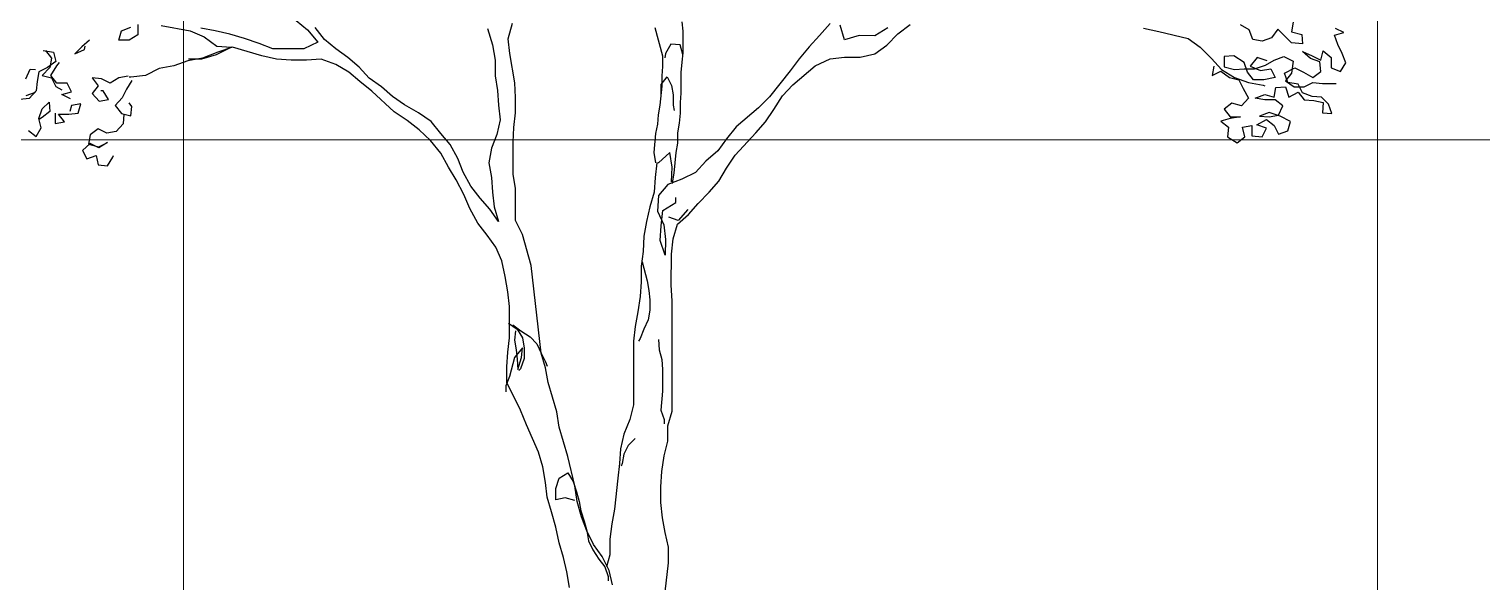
# Model space of a CAD drawing. Header units: millimetres. Extents: x 684983 to 685377, y 990360 to 990509.
# Drawn here: x 685141.719 to 685144.152, y 990443.298 to 990444.224 of the extents above; entities that cross this region are included whole.
import ezdxf

# ---------------------------------------------------------------- set-up
doc = ezdxf.new("R2010")
doc.units = ezdxf.units.MM
doc.layers.add('grid', color=8, linetype='Continuous', lineweight=9)
doc.layers.add('TEAK', color=7, linetype='Continuous')

# ---------------------------------------------------------------- blocks, each defined once
blk = doc.blocks.new('A$C25655A80')
at = {"color": 62}
for p, q in [((-0.5844, 1.1358), (-0.5844, 1.1243)), ((-0.4075, 1.1405), (-0.395, 1.1299)), ((0.6566, 1.1299), (0.647, 1.1357)), ((0.7057, 1.1385), (0.7037, 1.1279)), ((-0.6056, 1.1185), (-0.6027, 1.1291)), ((-0.6027, 1.1291), (-0.5921, 1.133)), ((-0.5844, 1.1243), (-0.594, 1.1185)), ((-0.5584, 1.1348), (-0.5258, 1.129)), ((-0.5258, 1.129), (-0.5104, 1.1223)), ((-0.4979, 1.129), (-0.5142, 1.1319)), ((-0.5104, 1.1223), (-0.496, 1.1117)), ((-0.4815, 1.1252), (-0.4979, 1.129)), ((-0.4652, 1.1203), (-0.4815, 1.1252)), ((-0.4489, 1.1146), (-0.4652, 1.1203)), ((-0.395, 1.1299), (-0.3835, 1.1164)), ((0.002, 1.1007), (-0.0067, 1.1324)), ((0.2048, 1.1188), (0.2, 1.1351)), ((0.2212, 1.1236), (0.2048, 1.1188)), ((0.2385, 1.1235), (0.2212, 1.1236)), ((0.2529, 1.1322), (0.2385, 1.1235)), ((0.6605, 1.1193), (0.6566, 1.1299)), ((0.6816, 1.1212), (0.6711, 1.1174)), ((0.6884, 1.1308), (0.6816, 1.1212)), ((0.7037, 1.1154), (0.6884, 1.1308)), ((0.7037, 1.1279), (0.7153, 1.125)), ((0.7153, 1.125), (0.7162, 1.1145)), ((0.7518, 1.124), (0.7624, 1.1269)), ((0.7556, 1.1135), (0.7518, 1.124)), ((0.7624, 1.1269), (0.7528, 1.1317)), ((-0.6902, 1.1071), (-0.6786, 1.1052)), ((-0.6873, 1.1071), (-0.6806, 1.0984)), ((-0.6786, 1.1052), (-0.6758, 1.0946)), ((-0.6469, 1.1109), (-0.6546, 1.1032)), ((-0.6546, 1.1032), (-0.644, 1.108)), ((-0.6382, 1.1186), (-0.6469, 1.1109)), ((-0.644, 1.108), (-0.6431, 1.1119)), ((-0.594, 1.1185), (-0.6056, 1.1185)), ((-0.4796, 1.1107), (-0.4969, 1.1021)), ((-0.496, 1.1117), (-0.4796, 1.1107)), ((-0.4335, 1.1088), (-0.4489, 1.1146)), ((-0.3989, 1.1087), (-0.4335, 1.1088)), ((-0.3835, 1.1164), (-0.3989, 1.1087)), ((0.0049, 1.1036), (0.0039, 1.0988)), ((0.0106, 1.1141), (0.0049, 1.1036)), ((0.0212, 1.1132), (0.0106, 1.1141)), ((0.0241, 1.1026), (0.0212, 1.1132)), ((0.6711, 1.1174), (0.6605, 1.1193)), ((0.7162, 1.1145), (0.7037, 1.1154)), ((0.7162, 1.1058), (0.7268, 1.101)), ((0.7249, 1.0981), (0.7162, 1.1058)), ((0.7364, 1.0962), (0.7393, 1.1067)), ((0.7393, 1.1067), (0.7479, 1.099)), ((0.7604, 1.1038), (0.7556, 1.1135)), ((0.7643, 1.0933), (0.7604, 1.1038)), ((-0.6854, 1.0879), (-0.695, 1.0831)), ((-0.6825, 1.0879), (-0.6911, 1.0792)), ((-0.6758, 1.0946), (-0.6854, 1.0879)), ((-0.6806, 1.0984), (-0.6825, 1.0879)), ((-0.6815, 1.0792), (-0.6748, 1.0898)), ((-0.6748, 1.0898), (-0.6719, 1.0936)), ((-0.5133, 1.0973), (-0.5277, 1.0973)), ((-0.4969, 1.1021), (-0.5133, 1.0973)), ((0.001, 1.0786), (0.002, 1.0892)), ((0.002, 1.0892), (0.002, 1.1007)), ((0.6172, 1.0896), (0.6153, 1.079)), ((0.6393, 1.1011), (0.6287, 1.1001)), ((0.6287, 1.1001), (0.6287, 1.0886)), ((0.6287, 1.0886), (0.6403, 1.0857)), ((0.6508, 1.0934), (0.6393, 1.1011)), ((0.6547, 1.0828), (0.6508, 1.0934)), ((0.6653, 1.0991), (0.6576, 1.0895)), ((0.6576, 1.0895), (0.6691, 1.0847)), ((0.6624, 1.0866), (0.6749, 1.0905)), ((0.6768, 1.0953), (0.6653, 1.0991)), ((0.6749, 1.0905), (0.6845, 1.0962)), ((0.6845, 1.0962), (0.6951, 1.1001)), ((0.6951, 1.1001), (0.7056, 1.0952)), ((0.696, 1.0818), (0.7076, 1.0875)), ((0.7056, 1.0952), (0.7037, 1.0818)), ((0.7076, 1.0875), (0.7172, 1.0827)), ((0.7354, 1.0942), (0.7249, 1.0981)), ((0.7268, 1.101), (0.7364, 1.0962)), ((0.7364, 1.0837), (0.7354, 1.0942)), ((0.7479, 1.099), (0.7479, 1.0875)), ((0.7479, 1.0875), (0.7585, 1.0837)), ((0.7585, 1.0837), (0.7643, 1.0933)), ((-0.7094, 1.0754), (-0.7046, 1.086)), ((-0.7046, 1.086), (-0.6988, 1.0859)), ((-0.6969, 1.0725), (-0.6979, 1.0619)), ((-0.695, 1.0831), (-0.6969, 1.0725)), ((-0.6911, 1.0792), (-0.6806, 1.0763)), ((-0.6748, 1.0705), (-0.6815, 1.0792)), ((-0.6806, 1.0763), (-0.6758, 1.0667)), ((-0.6354, 1.0763), (-0.6287, 1.0676)), ((-0.6248, 1.0753), (-0.6354, 1.0763)), ((-0.6152, 1.0705), (-0.6248, 1.0753)), ((-0.6056, 1.0763), (-0.6152, 1.0705)), ((-0.595, 1.0782), (-0.6056, 1.0763)), ((-0.5912, 1.0734), (-0.597, 1.0637)), ((0, 1.069), (0.0068, 1.0776)), ((0.001, 1.067), (0.001, 1.0786)), ((0.0068, 1.0776), (0.0116, 1.068)), ((0.6153, 1.079), (0.6249, 1.0838)), ((0.6249, 1.0838), (0.6345, 1.077)), ((0.6345, 1.077), (0.6451, 1.0741)), ((0.6403, 1.0857), (0.6508, 1.0866)), ((0.6451, 1.0741), (0.6499, 1.0645)), ((0.6508, 1.0866), (0.6624, 1.0866)), ((0.6614, 1.0741), (0.6547, 1.0828)), ((0.6729, 1.0741), (0.6614, 1.0741)), ((0.6691, 1.0847), (0.6806, 1.0866)), ((0.6854, 1.077), (0.6729, 1.0741)), ((0.6806, 1.0866), (0.6854, 1.077)), ((0.6998, 1.0712), (0.696, 1.0818)), ((0.7037, 1.0818), (0.697, 1.0731)), ((0.697, 1.0731), (0.7066, 1.0664)), ((0.7114, 1.0693), (0.6998, 1.0712)), ((0.7172, 1.0827), (0.7277, 1.077)), ((0.7181, 1.0664), (0.7277, 1.0712)), ((0.7277, 1.077), (0.7364, 1.0837)), ((0.7277, 1.0712), (0.7383, 1.0702)), ((-0.6989, 1.06), (-0.7094, 1.0562)), ((-0.6979, 1.0619), (-0.7056, 1.0533)), ((-0.6758, 1.0667), (-0.6691, 1.0629)), ((-0.6633, 1.0705), (-0.6748, 1.0705)), ((-0.6691, 1.058), (-0.6585, 1.0609)), ((-0.6595, 1.0532), (-0.6691, 1.058)), ((-0.6585, 1.0609), (-0.6633, 1.0705)), ((-0.6287, 1.0676), (-0.6354, 1.059)), ((-0.6354, 1.059), (-0.6277, 1.0503)), ((-0.6229, 1.0618), (-0.6258, 1.0619)), ((-0.6172, 1.0522), (-0.6229, 1.0618)), ((-0.597, 1.0637), (-0.6018, 1.0541)), ((-0.001, 1.0459), (0.001, 1.067)), ((0, 1.0574), (0, 1.069)), ((0.0116, 1.068), (0.0135, 1.0574)), ((0.0135, 1.0574), (0.0135, 1.0459)), ((0.6499, 1.0645), (0.6556, 1.0539)), ((0.6633, 1.0539), (0.6739, 1.0578)), ((0.6739, 1.0578), (0.6845, 1.0549)), ((0.6845, 1.0549), (0.6864, 1.0655)), ((0.6864, 1.0655), (0.697, 1.0664)), ((0.697, 1.0664), (0.7008, 1.0549)), ((0.7008, 1.0549), (0.7114, 1.0606)), ((0.7066, 1.0664), (0.7181, 1.0664)), ((0.7162, 1.0597), (0.7114, 1.0693)), ((0.7114, 1.0606), (0.7181, 1.052)), ((0.7267, 1.0558), (0.7162, 1.0597)), ((0.7373, 1.0548), (0.7267, 1.0558)), ((0.745, 1.0471), (0.7373, 1.0548)), ((0.7383, 1.0702), (0.7537, 1.0702)), ((-0.7056, 1.0533), (-0.7162, 1.0523)), ((-0.695, 1.0312), (-0.6912, 1.0417)), ((-0.6912, 1.0417), (-0.6835, 1.0494)), ((-0.6825, 1.0388), (-0.6912, 1.0321)), ((-0.6835, 1.0494), (-0.6825, 1.0388)), ((-0.6585, 1.0455), (-0.6604, 1.0388)), ((-0.6479, 1.0475), (-0.6585, 1.0455)), ((-0.6508, 1.0369), (-0.6479, 1.0475)), ((-0.6277, 1.0503), (-0.6172, 1.0522)), ((-0.6018, 1.0541), (-0.6095, 1.0455)), ((-0.6095, 1.0455), (-0.6027, 1.0368)), ((-0.5912, 1.0445), (-0.5941, 1.0484)), ((-0.5922, 1.0339), (-0.5912, 1.0445)), ((-0.0029, 1.0353), (-0.001, 1.0459)), ((0.0135, 1.0459), (0.0144, 1.0401)), ((0.6373, 1.0482), (0.6287, 1.0415)), ((0.6287, 1.0415), (0.6354, 1.0328)), ((0.6479, 1.0453), (0.6373, 1.0482)), ((0.6556, 1.0539), (0.6479, 1.0453)), ((0.6739, 1.052), (0.6633, 1.0539)), ((0.6854, 1.052), (0.6739, 1.052)), ((0.6941, 1.0453), (0.6854, 1.052)), ((0.6892, 1.0347), (0.6941, 1.0453)), ((0.7181, 1.052), (0.7287, 1.051)), ((0.7287, 1.051), (0.7392, 1.0491)), ((0.7392, 1.0491), (0.7383, 1.0375)), ((0.7488, 1.0366), (0.745, 1.0471)), ((-0.6922, 1.0206), (-0.695, 1.0312)), ((-0.6912, 1.0321), (-0.6941, 1.0302)), ((-0.6768, 1.0369), (-0.6768, 1.0254)), ((-0.6768, 1.0254), (-0.6662, 1.0273)), ((-0.6729, 1.0359), (-0.6614, 1.0359)), ((-0.6662, 1.0273), (-0.6729, 1.0359)), ((-0.6614, 1.0359), (-0.6508, 1.0369)), ((-0.6008, 1.0253), (-0.6085, 1.0167)), ((-0.6027, 1.0368), (-0.5922, 1.0339)), ((-0.5999, 1.0359), (-0.6008, 1.0253)), ((-0.0058, 1.0142), (-0.0039, 1.0248)), ((-0.0039, 1.0248), (-0.0029, 1.0353)), ((0.6354, 1.0309), (0.6248, 1.028)), ((0.6248, 1.028), (0.6335, 1.0213)), ((0.6469, 1.0328), (0.6354, 1.0309)), ((0.6354, 1.0328), (0.6469, 1.0328)), ((0.6489, 1.0213), (0.6594, 1.0232)), ((0.6594, 1.0232), (0.6594, 1.0116)), ((0.6652, 1.0241), (0.6758, 1.0299)), ((0.6758, 1.0203), (0.6652, 1.0241)), ((0.6787, 1.0376), (0.6681, 1.0337)), ((0.6681, 1.0337), (0.6787, 1.0328)), ((0.6758, 1.0299), (0.6844, 1.0232)), ((0.6912, 1.0337), (0.6787, 1.0376)), ((0.6787, 1.0328), (0.6892, 1.0347)), ((0.6844, 1.0232), (0.6892, 1.0135)), ((0.7027, 1.0279), (0.6912, 1.0337)), ((0.6998, 1.0174), (0.7027, 1.0279)), ((0.7383, 1.0375), (0.7488, 1.0366)), ((-0.7066, 1.0177), (-0.6979, 1.011)), ((-0.6979, 1.011), (-0.6922, 1.0206)), ((-0.6374, 1.0128), (-0.6393, 1.0023)), ((-0.6287, 1.0196), (-0.6374, 1.0128)), ((-0.6191, 1.0147), (-0.6287, 1.0196)), ((-0.6085, 1.0167), (-0.6191, 1.0147)), ((-0.0077, 0.993), (-0.0058, 1.0142)), ((0.6335, 1.0213), (0.6325, 1.0107)), ((0.6325, 1.0107), (0.6431, 1.004)), ((0.6431, 1.004), (0.6517, 1.0107)), ((0.6517, 1.0107), (0.6489, 1.0213)), ((0.6594, 1.0116), (0.671, 1.0107)), ((0.671, 1.0107), (0.6758, 1.0203)), ((0.6892, 1.0135), (0.6998, 1.0174)), ((-0.6374, 1.0032), (-0.646, 0.9955)), ((-0.646, 0.9955), (-0.6412, 0.9859)), ((-0.6412, 0.9859), (-0.6307, 0.9898)), ((-0.6393, 1.0023), (-0.6278, 0.9994)), ((-0.6278, 0.9984), (-0.6374, 1.0032)), ((-0.6307, 0.9898), (-0.6288, 0.9792)), ((-0.6182, 1.0042), (-0.6278, 0.9984)), ((-0.6278, 0.9994), (-0.6182, 1.0042)), ((-0.6124, 0.9878), (-0.6114, 0.9897)), ((-0.0058, 0.9815), (-0.0077, 0.993)), ((-0.6288, 0.9792), (-0.6182, 0.9782)), ((-0.6182, 0.9782), (-0.6124, 0.9878))]:
    blk.add_line(p, q, dxfattribs=at)
for p, q in [((-0.171, 1.1201), (-0.1662, 1.1374)), ((0.0232, 1.1391), (0.0241, 1.1285)), ((0.1885, 1.137), (0.1769, 1.1236)), ((0.2644, 1.1254), (0.2779, 1.136)), ((-0.3758, 1.1193), (-0.3864, 1.1328)), ((-0.1941, 1.1316), (-0.1884, 1.1134)), ((-0.1691, 1.1037), (-0.171, 1.1201)), ((0.0241, 1.1285), (0.0241, 1.1045)), ((0.1769, 1.1236), (0.1654, 1.1111)), ((0.2519, 1.113), (0.2644, 1.1254)), ((0.5384, 1.1319), (0.5557, 1.1281)), ((0.5557, 1.1281), (0.5884, 1.1203)), ((0.5884, 1.1203), (0.6018, 1.1107)), ((-0.495, 1.105), (-0.5123, 1.0983)), ((-0.4787, 1.1107), (-0.495, 1.105)), ((-0.446, 1.1011), (-0.4787, 1.1107)), ((-0.3633, 1.1087), (-0.3758, 1.1193)), ((-0.3499, 1.0991), (-0.3633, 1.1087)), ((-0.1884, 1.1134), (-0.1855, 1.0961)), ((-0.1634, 1.071), (-0.1691, 1.1037)), ((0.0241, 1.1045), (0.0231, 1.0939)), ((0.1654, 1.1111), (0.1539, 1.0977)), ((0.2221, 1.0995), (0.2385, 1.1034)), ((0.2385, 1.1034), (0.2519, 1.113)), ((0.6018, 1.1107), (0.6143, 1.0982)), ((-0.5441, 1.0897), (-0.5604, 1.0868)), ((-0.5287, 1.0954), (-0.5441, 1.0897)), ((-0.5123, 1.0983), (-0.5287, 1.0954)), ((-0.4297, 1.0972), (-0.446, 1.1011)), ((-0.4133, 1.0963), (-0.4297, 1.0972)), ((-0.396, 1.0962), (-0.4133, 1.0963)), ((-0.3797, 1.0972), (-0.396, 1.0962)), ((-0.3633, 1.0914), (-0.3797, 1.0972)), ((-0.3489, 1.0827), (-0.3633, 1.0914)), ((-0.3374, 1.0885), (-0.3499, 1.0991)), ((-0.3259, 1.076), (-0.3374, 1.0885)), ((-0.1855, 1.0961), (-0.1855, 1.0788)), ((0.0231, 1.0939), (0.0221, 1.0824)), ((0.1539, 1.0977), (0.1442, 1.0842)), ((0.1471, 1.0688), (0.1721, 1.09)), ((0.1721, 1.09), (0.1885, 1.0976)), ((0.1885, 1.0976), (0.2048, 1.0995)), ((0.2048, 1.0995), (0.2221, 1.0995)), ((0.6143, 1.0982), (0.6258, 1.0857)), ((-0.5921, 1.0772), (-0.5941, 1.0772)), ((-0.5758, 1.0791), (-0.5921, 1.0772)), ((-0.5604, 1.0868), (-0.5758, 1.0791)), ((-0.3364, 1.0722), (-0.3489, 1.0827)), ((-0.323, 1.0616), (-0.3364, 1.0722)), ((-0.3124, 1.0664), (-0.3259, 1.076)), ((-0.1855, 1.0788), (-0.1826, 1.0624)), ((-0.1625, 1.0547), (-0.1634, 1.071)), ((0.0221, 1.0824), (0.0221, 1.0593)), ((0.1442, 1.0842), (0.1211, 1.0554)), ((0.6258, 1.0857), (0.6403, 1.077)), ((0.6403, 1.077), (0.6556, 1.0713)), ((0.6556, 1.0713), (0.672, 1.0684)), ((-0.298, 1.0385), (-0.323, 1.0616)), ((-0.2999, 1.0558), (-0.3124, 1.0664)), ((-0.2865, 1.0462), (-0.2999, 1.0558)), ((-0.1826, 1.0624), (-0.1817, 1.0461)), ((-0.1625, 1.0374), (-0.1625, 1.0547)), ((0.0221, 1.0593), (0.0211, 1.0488)), ((0.1211, 1.0554), (0.1086, 1.0429)), ((0.1259, 1.041), (0.1355, 1.0563)), ((0.1355, 1.0563), (0.1471, 1.0688)), ((0.672, 1.0684), (0.6739, 1.0674)), ((-0.2836, 1.0289), (-0.298, 1.0385)), ((-0.2711, 1.0375), (-0.2865, 1.0462)), ((-0.1817, 1.0461), (-0.1798, 1.0297)), ((0.0211, 1.0488), (0.0211, 1.0372)), ((0.1086, 1.0429), (0.0836, 1.0218)), ((0.1163, 1.0275), (0.1259, 1.041)), ((-0.2702, 1.0183), (-0.2836, 1.0289)), ((-0.2567, 1.0279), (-0.2711, 1.0375)), ((-0.2461, 1.0144), (-0.2567, 1.0279)), ((-0.1798, 1.0297), (-0.1836, 1.0134)), ((-0.1644, 1.0211), (-0.1625, 1.0374)), ((0.0202, 1.0257), (0.0182, 1.0151)), ((0.0211, 1.0372), (0.0202, 1.0257)), ((0.1057, 1.015), (0.1163, 1.0275)), ((-0.2577, 1.0067), (-0.2702, 1.0183)), ((-0.2461, 0.9923), (-0.2577, 1.0067)), ((-0.2356, 1.0019), (-0.2461, 1.0144)), ((-0.1836, 1.0134), (-0.1894, 0.998)), ((-0.1654, 1.0047), (-0.1644, 1.0211)), ((0.0182, 1.0151), (0.0182, 1.0036)), ((0.073, 1.0083), (0.0634, 0.9949)), ((0.0836, 1.0218), (0.073, 1.0083)), ((0.0826, 0.9901), (0.1057, 1.015)), ((-0.2375, 0.9769), (-0.2461, 0.9923)), ((-0.2269, 0.9865), (-0.2356, 1.0019)), ((-0.1894, 0.998), (-0.1923, 0.9817)), ((-0.1654, 0.9691), (-0.1654, 1.0047)), ((0.0096, 0.993), (-0.0029, 0.9815)), ((0.0124, 0.9767), (0.0096, 0.993)), ((0.0163, 0.993), (0.0143, 0.9699)), ((0.0182, 1.0036), (0.0163, 0.993)), ((0.0634, 0.9949), (0.0499, 0.9834)), ((0.073, 0.9757), (0.0826, 0.9901)), ((-0.2289, 0.9625), (-0.2375, 0.9769)), ((-0.2212, 0.9711), (-0.2269, 0.9865)), ((-0.1923, 0.9817), (-0.1895, 0.9653)), ((-0.0049, 0.9815), (-0.0068, 0.9652)), ((-0.0029, 0.9815), (-0.0039, 0.9815)), ((0.0115, 0.9603), (0.0124, 0.9767)), ((0.0499, 0.9834), (0.0384, 0.9709)), ((0.0643, 0.9612), (0.073, 0.9757)), ((-0.2202, 0.9461), (-0.2289, 0.9625)), ((-0.2125, 0.9557), (-0.2212, 0.9711)), ((-0.1895, 0.9653), (-0.1885, 0.949)), ((-0.1625, 0.9528), (-0.1654, 0.9691)), ((-0.0068, 0.9652), (-0.0078, 0.9488)), ((0.0076, 0.9574), (-0.003, 0.945)), ((0.023, 0.9632), (0.0076, 0.9574)), ((0.0143, 0.9699), (0.0124, 0.9594)), ((0.0124, 0.9594), (0.0124, 0.9584)), ((0.0384, 0.9709), (0.023, 0.9632)), ((0.0537, 0.9488), (0.0643, 0.9612)), ((-0.2135, 0.9307), (-0.2202, 0.9461)), ((-0.202, 0.9423), (-0.2125, 0.9557)), ((-0.1914, 0.9298), (-0.202, 0.9423)), ((-0.1885, 0.949), (-0.1866, 0.9326)), ((-0.1626, 0.9172), (-0.1625, 0.9528)), ((-0.0078, 0.9488), (-0.0126, 0.9325)), ((-0.003, 0.945), (-0.004, 0.9277)), ((0.0162, 0.9373), (0.0162, 0.943)), ((0.0412, 0.9363), (0.0537, 0.9488)), ((-0.2049, 0.9144), (-0.2135, 0.9307)), ((-0.1818, 0.9163), (-0.1914, 0.9298)), ((-0.1866, 0.9326), (-0.1818, 0.9163)), ((-0.0126, 0.9325), (-0.0165, 0.9161)), ((-0.004, 0.9277), (0.0028, 0.9123)), ((-0.0001, 0.9113), (0.0018, 0.9286)), ((0.0018, 0.9286), (0.0162, 0.9373)), ((0.0297, 0.9296), (0.0191, 0.9171)), ((0.0306, 0.9238), (0.0412, 0.9363)), ((-0.1943, 0.9009), (-0.2049, 0.9144)), ((-0.1549, 0.9018), (-0.1626, 0.9172)), ((-0.0165, 0.9161), (-0.0194, 0.8998)), ((-0.0011, 0.895), (-0.0001, 0.9113)), ((0.0028, 0.9123), (0.0047, 0.8959)), ((0.0191, 0.9171), (0.0085, 0.9209)), ((0.0133, 0.8969), (0.0181, 0.9132)), ((0.0181, 0.9132), (0.0306, 0.9238)), ((-0.1847, 0.8875), (-0.1943, 0.9009)), ((-0.1453, 0.8672), (-0.1549, 0.9018)), ((-0.0194, 0.8998), (-0.0203, 0.8825)), ((0.0046, 0.8786), (-0.0011, 0.895)), ((0.0047, 0.8959), (0.0046, 0.8786)), ((0.0114, 0.8796), (0.0133, 0.8969)), ((-0.178, 0.8721), (-0.1847, 0.8875)), ((-0.0203, 0.8825), (-0.0223, 0.8662)), ((0.0113, 0.845), (0.0114, 0.8796)), ((-0.1742, 0.8548), (-0.178, 0.8721)), ((-0.1339, 0.7692), (-0.1453, 0.8672)), ((-0.0223, 0.8662), (-0.0223, 0.8489)), ((-0.0213, 0.871), (-0.0156, 0.8498)), ((-0.1713, 0.8375), (-0.1742, 0.8548)), ((-0.0223, 0.8489), (-0.0233, 0.8325)), ((-0.0156, 0.8498), (-0.0137, 0.8392)), ((0.0123, 0.8277), (0.0113, 0.845)), ((-0.1694, 0.8211), (-0.1713, 0.8375)), ((-0.0233, 0.8325), (-0.0262, 0.8152)), ((-0.0137, 0.8392), (-0.0127, 0.8287)), ((-0.0127, 0.8287), (-0.0127, 0.8171)), ((0.0122, 0.7046), (0.0123, 0.8277)), ((-0.1694, 0.7865), (-0.1694, 0.8211)), ((-0.0262, 0.8152), (-0.0291, 0.7989)), ((-0.0127, 0.8171), (-0.0146, 0.8065)), ((-0.1704, 0.8028), (-0.1608, 0.7961)), ((-0.1656, 0.8009), (-0.1569, 0.7942)), ((-0.1608, 0.7961), (-0.155, 0.7865)), ((-0.0291, 0.7989), (-0.031, 0.7825)), ((-0.0195, 0.796), (-0.0233, 0.7854)), ((-0.0146, 0.8065), (-0.0195, 0.796)), ((-0.1714, 0.7702), (-0.1694, 0.7865)), ((-0.1627, 0.7942), (-0.1637, 0.7836)), ((-0.1637, 0.7836), (-0.1618, 0.773)), ((-0.1569, 0.7942), (-0.1464, 0.7874)), ((-0.155, 0.7865), (-0.1531, 0.7749)), ((-0.1464, 0.7874), (-0.1387, 0.7797)), ((-0.1387, 0.7797), (-0.1339, 0.7692)), ((-0.031, 0.7825), (-0.0311, 0.7114)), ((-0.0233, 0.7854), (-0.0252, 0.7825)), ((-0.0031, 0.7844), (-0.0022, 0.7729)), ((-0.1723, 0.7538), (-0.1714, 0.7702)), ((-0.1637, 0.7644), (-0.1695, 0.7432)), ((-0.155, 0.775), (-0.1637, 0.7644)), ((-0.1618, 0.773), (-0.1608, 0.7625)), ((-0.1608, 0.7625), (-0.1599, 0.7509)), ((-0.1599, 0.7509), (-0.156, 0.7644)), ((-0.1531, 0.7634), (-0.157, 0.7519)), ((-0.156, 0.7644), (-0.155, 0.775)), ((-0.1531, 0.7749), (-0.1531, 0.7634)), ((-0.1291, 0.7528), (-0.1339, 0.7692)), ((-0.1339, 0.7692), (-0.1291, 0.7595)), ((-0.0022, 0.7729), (0.0007, 0.7623)), ((-0.1724, 0.7365), (-0.1723, 0.7538)), ((-0.157, 0.7519), (-0.1589, 0.75)), ((-0.1291, 0.7595), (-0.1272, 0.7547)), ((-0.1262, 0.7365), (-0.1291, 0.7528)), ((0.0007, 0.7623), (0.0016, 0.7508)), ((0.0016, 0.7508), (0.0016, 0.7267)), ((-0.1695, 0.7432), (-0.1733, 0.7327)), ((-0.1733, 0.7327), (-0.1733, 0.7259)), ((-0.157, 0.7057), (-0.1724, 0.7365)), ((-0.1166, 0.7038), (-0.1262, 0.7365)), ((0.0016, 0.7267), (-0.0003, 0.7056)), ((-0.1503, 0.6894), (-0.157, 0.7057)), ((-0.1138, 0.6865), (-0.1166, 0.7038)), ((-0.0311, 0.7114), (-0.0349, 0.6951)), ((-0.0003, 0.7056), (0.0035, 0.695)), ((0.0074, 0.6883), (0.0122, 0.7046)), ((-0.1369, 0.6586), (-0.1503, 0.6894)), ((-0.1042, 0.6538), (-0.1138, 0.6865)), ((-0.0349, 0.6951), (-0.0417, 0.6787)), ((0.0035, 0.695), (0.0035, 0.6902)), ((0.0073, 0.671), (0.0074, 0.6883)), ((-0.0417, 0.6787), (-0.0455, 0.6624)), ((-0.0369, 0.6662), (-0.0417, 0.6566)), ((-0.0292, 0.6739), (-0.0369, 0.6662)), ((0.0035, 0.6546), (0.0073, 0.671)), ((-0.1321, 0.6423), (-0.1369, 0.6586)), ((-0.0965, 0.6211), (-0.1042, 0.6538)), ((-0.0455, 0.6624), (-0.0465, 0.646)), ((-0.0417, 0.6566), (-0.0436, 0.646)), ((0.0006, 0.6373), (0.0035, 0.6546)), ((-0.1292, 0.625), (-0.1321, 0.6423)), ((-0.1138, 0.6298), (-0.1042, 0.6355)), ((-0.1042, 0.6355), (-0.0984, 0.6259)), ((-0.0465, 0.646), (-0.0485, 0.6297)), ((-0.0436, 0.646), (-0.0446, 0.6432)), ((-0.0004, 0.62), (0.0006, 0.6373)), ((-0.1273, 0.6086), (-0.1292, 0.625)), ((-0.1177, 0.6182), (-0.1138, 0.6298)), ((-0.1177, 0.6057), (-0.1177, 0.6182)), ((-0.0984, 0.6259), (-0.0946, 0.6144)), ((-0.0937, 0.6038), (-0.0965, 0.6211)), ((-0.0485, 0.6297), (-0.0523, 0.5951)), ((-0.0004, 0.6027), (-0.0004, 0.62)), ((-0.1225, 0.5923), (-0.1273, 0.6086)), ((-0.1071, 0.6076), (-0.1177, 0.6057)), ((-0.0965, 0.6047), (-0.1071, 0.6076)), ((-0.0946, 0.6144), (-0.0917, 0.6038)), ((-0.0889, 0.5865), (-0.0937, 0.6038)), ((-0.0917, 0.6038), (-0.0898, 0.5932)), ((0.0015, 0.5854), (-0.0004, 0.6027)), ((-0.1177, 0.575), (-0.1225, 0.5923)), ((-0.0898, 0.5932), (-0.086, 0.5817)), ((-0.0831, 0.5711), (-0.0889, 0.5865)), ((-0.0523, 0.5951), (-0.0552, 0.5788)), ((0.0044, 0.5691), (0.0015, 0.5854)), ((-0.1139, 0.5577), (-0.1177, 0.575)), ((-0.086, 0.5817), (-0.0831, 0.5711)), ((-0.0754, 0.5557), (-0.0831, 0.5711)), ((-0.0831, 0.5711), (-0.0812, 0.5596)), ((-0.0552, 0.5788), (-0.0572, 0.5615)), ((0.0082, 0.5527), (0.0044, 0.5691)), ((-0.1091, 0.5413), (-0.1139, 0.5577)), ((-0.0812, 0.5596), (-0.0764, 0.5499)), ((-0.0658, 0.5422), (-0.0754, 0.5557)), ((-0.0572, 0.5615), (-0.0572, 0.5441)), ((0.0082, 0.5354), (0.0082, 0.5527)), ((-0.1053, 0.525), (-0.1091, 0.5413)), ((-0.0764, 0.5499), (-0.0697, 0.5394)), ((-0.0697, 0.5394), (-0.063, 0.5307)), ((-0.0582, 0.5268), (-0.0658, 0.5422)), ((-0.0572, 0.5441), (-0.061, 0.5307)), ((0.0043, 0.5028), (0.0082, 0.5354)), ((-0.1024, 0.5077), (-0.1053, 0.525)), ((-0.063, 0.5307), (-0.0591, 0.5201)), ((-0.0591, 0.5201), (-0.0591, 0.5153)), ((-0.0543, 0.5105), (-0.0582, 0.5268))]:
    blk.add_line(p, q)
blk = doc.blocks.new('TR')
blk.add_blockref('A$C25655A80', (0.0192, 0.0148, 1.3453))

msp = doc.modelspace()

# ---------------------------------------------------------------- linework, layer by layer
at = {"layer": 'grid'}
for p, q in [((685141.9771, 990509.1548), (685141.9771, 990377.9235)), ((685143.9771, 990509.1548), (685143.9771, 990377.9235)), ((685221.1591, 990444.0381), (685118.727, 990444.0381))]:
    msp.add_line(p, q, dxfattribs=at)

# ---------------------------------------------------------------- block references
at = {"layer": 'TEAK', "xscale": 1.5, "yscale": 1.5, "zscale": 1.5}
msp.add_blockref('TR', (685142.7485, 990442.505, 99.958), dxfattribs=at)

doc.saveas('drawing.dxf')
